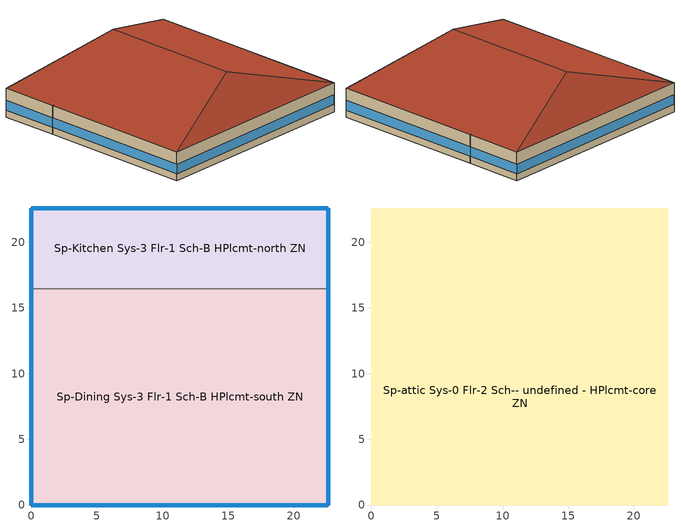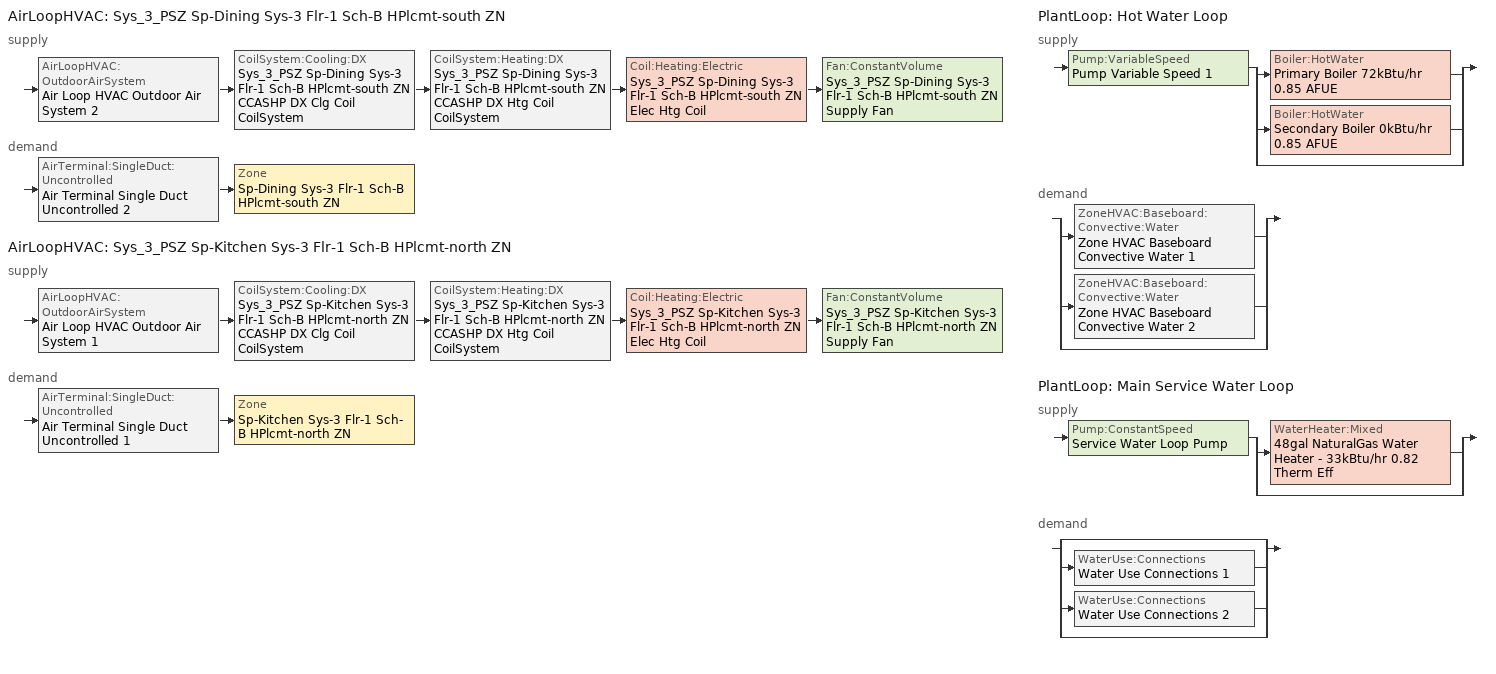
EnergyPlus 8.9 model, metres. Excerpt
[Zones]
Sp-Dining Sys-3 Flr-1 Sch-B HPlcmt-south ZN
 floor ground (BTAP-Grnd-Floor-Mass:U-0.757): 22.61,16.44 22.61,0 0,0 0,16.44 z0
 wall outside (BTAP-Ext-Wall-Mass:U-0.21): 0,16.44 0,0 22.61,0 22.61,16.44 z0:3.05
 wall to Sp-Kitchen Sys-3 Flr-1 Sch-B HPlcmt-north ZN (BTAP-Int-Wall): 22.61,16.44 0,16.44 z0:3.05
 window (BTAP-Ext-DaylightDiffuser:U=0.190 SHGC=0.600): 22.61,0.03 22.61,16.42 / 0.03,0 22.58,0 / 0,16.42 0,0.03 z0.76:1.78
Sp-Kitchen Sys-3 Flr-1 Sch-B HPlcmt-north ZN
 floor ground (BTAP-Grnd-Floor-Mass:U-0.757): 22.61,22.61 22.61,16.44 0,16.44 0,22.61 z0
 wall outside (BTAP-Ext-Wall-Mass:U-0.21): 22.61,16.44 22.61,22.61 0,22.61 0,16.44 z0:3.05
 window (BTAP-Ext-DaylightDiffuser:U=0.190 SHGC=0.600): 22.61,16.47 22.61,22.58 / 0,22.58 0,16.47 z0.76:1.79; 22.58,22.61 0.03,22.61 z0.76:1.78
Sp-attic Sys-0 Flr-2 Sch-- undefined - HPlcmt-core ZN
 floor to Sp-Dining Sys-3 Flr-1 Sch-B HPlcmt-south ZN (BTAP-Int-Floor): 22.61,16.44 22.61,0 0,0 0,16.44 z3.05
 floor to Sp-Kitchen Sys-3 Flr-1 Sch-B HPlcmt-north ZN (BTAP-Int-Floor): 22.61,22.61 22.61,16.44 0,16.44 0,22.61 z3.05
 roof outside (BTAP-Ext-Roof-Metal:U-0.138): 11.3,3.77,6.82 22.61,0,3.05 22.61,22.61,3.05 11.3,18.84,6.82; 11.3,18.84,6.82 22.61,22.61,3.05 0,22.61,3.05; 11.3,3.77,6.82 0,0,3.05 22.61,0,3.05; 11.3,18.84,6.82 0,22.61,3.05 0,0,3.05 11.3,3.77,6.82
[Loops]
AirLoopHVAC 'Sys_3_PSZ Sp-Dining Sys-3 Flr-1 Sch-B HPlcmt-south ZN'
 supply: AirLoopHVAC:OutdoorAirSystem 'Air Loop HVAC Outdoor Air System 2' > CoilSystem:Cooling:DX 'Sys_3_PSZ Sp-Dining Sys-3 Flr-1 Sch-B HPlcmt-south ZN CCASHP DX Clg Coil CoilSystem' > CoilSystem:Heating:DX 'Sys_3_PSZ Sp-Dining Sys-3 Flr-1 Sch-B HPlcmt-south ZN CCASHP DX Htg Coil CoilSystem' > Coil:Heating:Electric 'Sys_3_PSZ Sp-Dining Sys-3 Flr-1 Sch-B HPlcmt-south ZN Elec Htg Coil' > Fan:ConstantVolume 'Sys_3_PSZ Sp-Dining Sys-3 Flr-1 Sch-B HPlcmt-south ZN Supply Fan'
 demand: AirTerminal:SingleDuct:Uncontrolled 'Air Terminal Single Duct Uncontrolled 2' > Zone 'Sp-Dining Sys-3 Flr-1 Sch-B HPlcmt-south ZN'
AirLoopHVAC 'Sys_3_PSZ Sp-Kitchen Sys-3 Flr-1 Sch-B HPlcmt-north ZN'
 supply: AirLoopHVAC:OutdoorAirSystem 'Air Loop HVAC Outdoor Air System 1' > CoilSystem:Cooling:DX 'Sys_3_PSZ Sp-Kitchen Sys-3 Flr-1 Sch-B HPlcmt-north ZN CCASHP DX Clg Coil CoilSystem' > CoilSystem:Heating:DX 'Sys_3_PSZ Sp-Kitchen Sys-3 Flr-1 Sch-B HPlcmt-north ZN CCASHP DX Htg Coil CoilSystem' > Coil:Heating:Electric 'Sys_3_PSZ Sp-Kitchen Sys-3 Flr-1 Sch-B HPlcmt-north ZN Elec Htg Coil' > Fan:ConstantVolume 'Sys_3_PSZ Sp-Kitchen Sys-3 Flr-1 Sch-B HPlcmt-north ZN Supply Fan'
 demand: AirTerminal:SingleDuct:Uncontrolled 'Air Terminal Single Duct Uncontrolled 1' > Zone 'Sp-Kitchen Sys-3 Flr-1 Sch-B HPlcmt-north ZN'
PlantLoop 'Hot Water Loop'
 supply: Pump:VariableSpeed 'Pump Variable Speed 1' > split
  | Boiler:HotWater 'Primary Boiler 72kBtu/hr 0.85 AFUE'
  | Boiler:HotWater 'Secondary Boiler 0kBtu/hr 0.85 AFUE'
  | bypass
 demand: split
  | ZoneHVAC:Baseboard:Convective:Water 'Zone HVAC Baseboard Convective Water 1'
  | ZoneHVAC:Baseboard:Convective:Water 'Zone HVAC Baseboard Convective Water 2'
  | bypass
PlantLoop 'Main Service Water Loop'
 supply: Pump:ConstantSpeed 'Service Water Loop Pump' > split
  | WaterHeater:Mixed '48gal NaturalGas Water Heater - 33kBtu/hr 0.82 Therm Eff'
  | bypass
 demand: split
  | bypass
  | WaterUse:Connections 'Water Use Connections 1'
  | WaterUse:Connections 'Water Use Connections 2'
  | bypass
[Building]
FullServiceRestaurant-CAN_AB_Calgary.Intl.AP.718770_CWEC2016.epw created: 2019-05-17 15:21:46 +0000: North Axis {deg}=0; Terrain=City; Loads Convergence Tolerance Value=0.04; Temperature Convergence Tolerance Value {deltaC}=0.2; Solar Distribution=FullInteriorAndExterior; Maximum Number of Warmup Days=25; Minimum Number of Warmup Days=6
[Site:Location]
Calgary Intl AP: Latitude {deg}=51.114; Longitude {deg}=-114.02; Time Zone {hr}=-7; Elevation {m}=1084.1
[Site:GroundTemperature:BuildingSurface]
19.527, 19.502, 19.536, 19.598, 20.002, 21.64, 22.225, 22.375, 21.449, 20.121, 19.802, 19.633
[Site:WaterMainsTemperature]
Calculation Method=Correlation; Annual Average Outdoor Air Temperature {C}=5; Maximum Difference In Monthly Average Outdoor Air Temperatures {deltaC}=23.3
[SizingPeriod:DesignDay] Day of Month=21; Dry-Bulb Temperature Range Modifier Type=DefaultMultipliers; Humidity Condition Type=Wetbulb; Barometric Pressure {Pa}=88961; Rain Indicator=No; Snow Indicator=No; Daylight Saving Time Indicator=No
Name | Month | Day Type | Maximum Dry-Bulb Temperature {C} | Daily Dry-Bulb Temperature Range {deltaC} | Wetbulb or DewPoint at Maximum Dry-Bulb {C} | Wind Speed {m/s} | Wind Direction {deg} | Solar Model Indicator | ASHRAE Clear Sky Optical Depth for Beam Irradiance (taub) | ASHRAE Clear Sky Optical Depth for Diffuse Irradiance (taud) | Sky Clearness
Calgary Intl AP Ann Clg .4% Condns DB=>MWB | 7 | SummerDesignDay | 28.5 | 12.1 | 16.1 | 4.5 | 160 | ASHRAETau | 0.339 | 2.421
Calgary Intl AP Ann Htg 99.6% Condns DB | 1 | WinterDesignDay | -28.5 | 0 | -28.5 | 2.9 | 200 | ASHRAEClearSky |  |  | 0
[Material] Thermal Absorptance=0.9
Name | Roughness | Thickness {m} | Conductivity {W/m-K} | Density {kg/m3} | Specific Heat {J/kg-K} | Solar Absorptance | Visible Absorptance
1/2IN Gypsum | Smooth | 0.0127 | 0.16 | 784.9 | 830 | 0.4 | 0.4
100mm Normalweight concrete floor | MediumSmooth | 0.1016 | 2.31 | 2322 | 832 | 0.7 | 0.7
1IN Stucco | Smooth | 0.0253 | 0.6918 | 1858 | 837 | 0.7 | 0.92
6 in. Normalweight Concrete Floor | MediumRough | 0.1524 | 2.31 | 2322 | 832 | 0.7 | 0.7
8IN CONCRETE HW RefBldg | Rough | 0.2032 | 1.311 | 2240 | 836.8 | 0.7 | 0.7
G01 13mm gypsum board | Smooth | 0.0127 | 0.16 | 800 | 1090 | 0.7 | 0.5
Metal Roof Surface | Smooth | 0.0008 | 45.28 | 7824 | 500 | 0.7 | 0.7
[Material:NoMass] Roughness=Smooth; Thermal Absorptance=0.9; Solar Absorptance=0.7
Name | Thermal Resistance {m2-K/W} | Visible Absorptance
Typical Carpet Pad | 0.21648 | 0.8
Typical Carpet Pad 2 | 1.25503 | 0.8
Typical Insulation 2 | 4.49096 | 0.7
Typical Insulation 3 | 7.24636 | 0.7
[WindowMaterial:SimpleGlazingSystem]
SimpleGlazing:U=0.190 SHGC=0.600: U-Factor {W/m2-K}=1.9; Solar Heat Gain Coefficient=0.6; Visible Transmittance=0.21
[Construction]
BTAP-Ext-DaylightDiffuser:U=0.190 SHGC=0.600: SimpleGlazing:U=0.190 SHGC=0.600
BTAP-Ext-Roof-Metal:U-0.138: Metal Roof Surface, Typical Insulation 3
BTAP-Ext-Wall-Mass:U-0.21: 1IN Stucco, 8IN CONCRETE HW RefBldg, Typical Insulation 2, 1/2IN Gypsum
BTAP-Grnd-Floor-Mass:U-0.757: 6 in. Normalweight Concrete Floor, Typical Carpet Pad 2
BTAP-Int-Floor: 100mm Normalweight concrete floor, Typical Carpet Pad
BTAP-Int-Wall: G01 13mm gypsum board, G01 13mm gypsum board
[Zone]
Name | Part of Total Floor Area
Sp-attic Sys-0 Flr-2 Sch-- undefined - HPlcmt-core ZN | No
Sp-Dining Sys-3 Flr-1 Sch-B HPlcmt-south ZN; Sp-Kitchen Sys-3 Flr-1 Sch-B HPlcmt-north ZN | Yes
[ZoneInfiltration:DesignFlowRate] Schedule=Always On Discrete; Design Flow Rate Calculation Method=Flow/ExteriorArea; Flow per Exterior Surface Area {m3/s-m2}=0.00025; Constant Term Coefficient=0; Temperature Term Coefficient=0; Velocity Term Coefficient=0.224; Velocity Squared Term Coefficient=0
Name | Zone or ZoneList
attic Infiltration | Sp-attic Sys-0 Flr-2 Sch-- undefined - HPlcmt-core ZN
Dining Infiltration | Sp-Dining Sys-3 Flr-1 Sch-B HPlcmt-south ZN
Kitchen Infiltration | Sp-Kitchen Sys-3 Flr-1 Sch-B HPlcmt-north ZN
[ZoneControl:Thermostat] Control Object Type 1=ThermostatSetpoint:DualSetpoint
Name | Zone or ZoneList | Control Type Schedule | Control Name 1
Sp-Dining Sys-3 Flr-1 Sch-B HPlcmt-south ZN Thermostat | Sp-Dining Sys-3 Flr-1 Sch-B HPlcmt-south ZN | Sp-Dining Sys-3 Flr-1 Sch-B HPlcmt-south ZN Thermostat Schedule | Space Function Dining area - family dining Thermostat 2
Sp-Kitchen Sys-3 Flr-1 Sch-B HPlcmt-north ZN Thermostat | Sp-Kitchen Sys-3 Flr-1 Sch-B HPlcmt-north ZN | Sp-Kitchen Sys-3 Flr-1 Sch-B HPlcmt-north ZN Thermostat Schedule | Space Function Food preparation area Thermostat 2
[ThermostatSetpoint:DualSetpoint] Heating Setpoint Temperature Schedule=NECB-B-Thermostat Setpoint-Heating; Cooling Setpoint Temperature Schedule=NECB-B-Thermostat Setpoint-Cooling
Space Function Dining area - family dining Thermostat 2; Space Function Food preparation area Thermostat 2
[AirTerminal:SingleDuct:Uncontrolled] Availability Schedule=Always On Discrete; Maximum Air Flow Rate {m3/s}=AutoSize
Air Terminal Single Duct Uncontrolled 2; Air Terminal Single Duct Uncontrolled 1
[ZoneHVAC:Baseboard:Convective:Electric] Availability Schedule=Always On Discrete; Efficiency=1
Name | Heating Design Capacity {W}
Sp-Dining Sys-3 Flr-1 Sch-B HPlcmt-south ZN Elec Baseboard | 14438.2
Sp-Kitchen Sys-3 Flr-1 Sch-B HPlcmt-north ZN Elec Baseboard | 6713.38
[Zone equipment]
Sp-Dining Sys-3 Flr-1 Sch-B HPlcmt-south ZN: Air Terminal Single Duct Uncontrolled 2, Sp-Dining Sys-3 Flr-1 Sch-B HPlcmt-south ZN Elec Baseboard
Sp-Kitchen Sys-3 Flr-1 Sch-B HPlcmt-north ZN: Air Terminal Single Duct Uncontrolled 1, Sp-Kitchen Sys-3 Flr-1 Sch-B HPlcmt-north ZN Elec Baseboard
[Sizing:Zone] Zone Cooling Design Supply Air Temperature Input Method=SupplyAirTemperature; Zone Cooling Design Supply Air Temperature {C}=13; Zone Cooling Design Supply Air Temperature Difference {deltaC}=11.11; Zone Heating Design Supply Air Temperature Input Method=SupplyAirTemperature; Zone Heating Design Supply Air Temperature {C}=43; Zone Heating Design Supply Air Temperature Difference {deltaC}=11.11; Zone Cooling Design Supply Air Humidity Ratio {kgWater/kgDryAir}=0.0085; Zone Heating Design Supply Air Humidity Ratio {kgWater/kgDryAir}=0.008; Zone Heating Sizing Factor=1.3; Zone Cooling Sizing Factor=1.1; Cooling Design Air Flow Method=DesignDay; Cooling Design Air Flow Rate {m3/s}=0; Cooling Minimum Air Flow per Zone Floor Area {m3/s-m2}=0.000762; Cooling Minimum Air Flow {m3/s}=0; Cooling Minimum Air Flow Fraction=0; Heating Design Air Flow Method=DesignDay; Heating Design Air Flow Rate {m3/s}=0; Heating Maximum Air Flow per Zone Floor Area {m3/s-m2}=0.002032; Heating Maximum Air Flow {m3/s}=0.141576; Heating Maximum Air Flow Fraction=0.3; Account for Dedicated Outdoor Air System=No
Name | Design Specification Outdoor Air Object | Design Specification Zone Air Distribution Object
Sp-Dining Sys-3 Flr-1 Sch-B HPlcmt-south ZN | Space Function Dining area - family dining Ventilation | Sp-Dining Sys-3 Flr-1 Sch-B HPlcmt-south ZN Design Spec Zone Air Dist
Sp-Kitchen Sys-3 Flr-1 Sch-B HPlcmt-north ZN | Space Function Food preparation area Ventilation | Sp-Kitchen Sys-3 Flr-1 Sch-B HPlcmt-north ZN Design Spec Zone Air Dist
[DesignSpecification:ZoneAirDistribution] Zone Air Distribution Effectiveness in Cooling Mode=1; Zone Air Distribution Effectiveness in Heating Mode=1
Sp-Dining Sys-3 Flr-1 Sch-B HPlcmt-south ZN Design Spec Zone Air Dist; Sp-Kitchen Sys-3 Flr-1 Sch-B HPlcmt-north ZN Design Spec Zone Air Dist
[Controller:MechanicalVentilation] Demand Controlled Ventilation=No; System Outdoor Air Method=ZoneSum
Name | Availability Schedule | Zone Name 1 | Design Specification Outdoor Air Object Name 1 | Design Specification Zone Air Distribution Object Name 1
Controller Mechanical Ventilation 2 | Sys_3_PSZ Sp-Dining Sys-3 Flr-1 Sch-B HPlcmt-south ZN Occ Sch | Sp-Dining Sys-3 Flr-1 Sch-B HPlcmt-south ZN | Space Function Dining area - family dining Ventilation | Sp-Dining Sys-3 Flr-1 Sch-B HPlcmt-south ZN Design Spec Zone Air Dist
Controller Mechanical Ventilation 1 | Sys_3_PSZ Sp-Kitchen Sys-3 Flr-1 Sch-B HPlcmt-north ZN Occ Sch | Sp-Kitchen Sys-3 Flr-1 Sch-B HPlcmt-north ZN | Space Function Food preparation area Ventilation | Sp-Kitchen Sys-3 Flr-1 Sch-B HPlcmt-north ZN Design Spec Zone Air Dist
[DesignSpecification:OutdoorAir] Outdoor Air Method=Sum; Outdoor Air Flow per Person {m3/s-person}=0; Outdoor Air Flow per Zone {m3/s}=0; Outdoor Air Flow Air Changes per Hour {1/hr}=0
Name | Outdoor Air Flow per Zone Floor Area {m3/s-m2}
Space Function Dining area - family dining Ventilation | 0.0035814
Space Function Food preparation area Ventilation | 0.0013716
[AirLoopHVAC] Design Supply Air Flow Rate {m3/s}=AutoSize
Sys_3_PSZ Sp-Dining Sys-3 Flr-1 Sch-B HPlcmt-south ZN; Sys_3_PSZ Sp-Kitchen Sys-3 Flr-1 Sch-B HPlcmt-north ZN
[Sizing:System] Type of Load to Size On=Sensible; Design Outdoor Air Flow Rate {m3/s}=Autosize; Central Heating Maximum System Air Flow Ratio=1; Preheat Design Temperature {C}=7; Preheat Design Humidity Ratio {kgWater/kgDryAir}=0.008; Precool Design Temperature {C}=13; Precool Design Humidity Ratio {kgWater/kgDryAir}=0.008; Central Cooling Design Supply Air Temperature {C}=13; Central Heating Design Supply Air Temperature {C}=43; Type of Zone Sum to Use=NonCoincident; 100% Outdoor Air in Cooling=No; 100% Outdoor Air in Heating=No; Central Cooling Design Supply Air Humidity Ratio {kgWater/kgDryAir}=0.0085; Central Heating Design Supply Air Humidity Ratio {kgWater/kgDryAir}=0.008; Cooling Supply Air Flow Rate Method=DesignDay; Cooling Supply Air Flow Rate {m3/s}=0; Cooling Supply Air Flow Rate Per Floor Area {m3/s-m2}=0.00996765; Cooling Fraction of Autosized Cooling Supply Air Flow Rate=1; Cooling Supply Air Flow Rate Per Unit Cooling Capacity {m3/s-W}=3.94755e-05; Heating Supply Air Flow Rate Method=DesignDay; Heating Supply Air Flow Rate {m3/s}=0; Heating Supply Air Flow Rate Per Floor Area {m3/s-m2}=0.00996765; Heating Fraction of Autosized Heating Supply Air Flow Rate=1; Heating Fraction of Autosized Cooling Supply Air Flow Rate=1; Heating Supply Air Flow Rate Per Unit Heating Capacity {m3/s-W}=3.15882e-05; System Outdoor Air Method=ZoneSum; Zone Maximum Outdoor Air Fraction=1; Cooling Design Capacity Method=CoolingDesignCapacity; Cooling Design Capacity {W}=Autosize; Cooling Design Capacity Per Floor Area {W/m2}=234.7; Fraction of Autosized Cooling Design Capacity=1; Heating Design Capacity Method=HeatingDesignCapacity; Heating Design Capacity {W}=Autosize; Heating Design Capacity Per Floor Area {W/m2}=157; Fraction of Autosized Heating Design Capacity=1; Central Cooling Capacity Control Method=OnOff
Sys_3_PSZ Sp-Dining Sys-3 Flr-1 Sch-B HPlcmt-south ZN; Sys_3_PSZ Sp-Kitchen Sys-3 Flr-1 Sch-B HPlcmt-north ZN
[AvailabilityManager:NightCycle] Applicability Schedule=Always On Discrete; Control Type=CycleOnAny; Thermostat Tolerance {deltaC}=1; Cycling Run Time Control Type=FixedRunTime; Cycling Run Time {s}=3600
Name | Fan Schedule
Availability Manager Night Cycle 1 | Sys_3_PSZ Sp-Dining Sys-3 Flr-1 Sch-B HPlcmt-south ZN Occ Sch
Availability Manager Night Cycle 2 | Sys_3_PSZ Sp-Kitchen Sys-3 Flr-1 Sch-B HPlcmt-north ZN Occ Sch
[Controller:OutdoorAir] Minimum Outdoor Air Flow Rate {m3/s}=Autosize; Maximum Outdoor Air Flow Rate {m3/s}=Autosize; Economizer Control Action Type=ModulateFlow; Lockout Type=NoLockout; Minimum Limit Type=FixedMinimum; High Humidity Control=No; Control High Indoor Humidity Based on Outdoor Humidity Ratio=Yes; Heat Recovery Bypass Control Type=BypassWhenOAFlowGreaterThanMinimum
Name | Economizer Control Type | Minimum Outdoor Air Schedule | Mechanical Ventilation Controller | Economizer Maximum Limit Dry-Bulb Temperature {C} | Economizer Maximum Limit Enthalpy {J/kg} | Economizer Minimum Limit Dry-Bulb Temperature {C}
Controller Outdoor Air 2 | DifferentialEnthalpy | Sys_3_PSZ Sp-Dining Sys-3 Flr-1 Sch-B HPlcmt-south ZN Occ Sch | Controller Mechanical Ventilation 2
Controller Outdoor Air 1 | NoEconomizer | Sys_3_PSZ Sp-Kitchen Sys-3 Flr-1 Sch-B HPlcmt-north ZN Occ Sch | Controller Mechanical Ventilation 1 | 28 | 64000 | -100
[AvailabilityManager:Scheduled] Schedule=Always On Discrete
Air Loop HVAC Outdoor Air System 2 Availability Manager; Air Loop HVAC Outdoor Air System 1 Availability Manager
[HeatExchanger:AirToAir:SensibleAndLatent] Availability Schedule=Always On Discrete; Nominal Supply Air Flow Rate {m3/s}=Autosize; Sensible Effectiveness at 100% Heating Air Flow=0.5; Latent Effectiveness at 100% Heating Air Flow=0.5; Sensible Effectiveness at 75% Heating Air Flow=0.5; Latent Effectiveness at 75% Heating Air Flow=0.5; Sensible Effectiveness at 100% Cooling Air Flow=0.5; Latent Effectiveness at 100% Cooling Air Flow=0.5; Sensible Effectiveness at 75% Cooling Air Flow=0.5; Latent Effectiveness at 75% Cooling Air Flow=0.5; Supply Air Outlet Temperature Control=Yes; Heat Exchanger Type=Rotary; Frost Control Type=ExhaustOnly; Threshold Temperature {C}=-23.3; Initial Defrost Time Fraction=0.167; Rate of Defrost Time Fraction Increase {1/K}=1.44; Economizer Lockout=Yes
Name | Nominal Electric Power {W}
Sys_3_PSZ Sp-Dining Sys-3 Flr-1 Sch-B HPlcmt-south ZN ERV | 1005.26
Sys_3_PSZ Sp-Kitchen Sys-3 Flr-1 Sch-B HPlcmt-north ZN ERV | 187.192
[SetpointManager:OutdoorAirPretreat] Control Variable=Temperature; Minimum Setpoint Temperature {C}=-99; Maximum Setpoint Temperature {C}=99; Minimum Setpoint Humidity Ratio {kgWater/kgDryAir}=1e-005; Maximum Setpoint Humidity Ratio {kgWater/kgDryAir}=1
Setpoint Manager Outdoor Air Pretreat 3; Setpoint Manager Outdoor Air Pretreat 1
[SetpointManager:MixedAir] Control Variable=Temperature
Node 36 OS Default SPM; Node 37 OS Default SPM; Node 60 OS Default SPM; Node 65 OS Default SPM; Node 24 OS Default SPM; Node 25 OS Default SPM; Node 66 OS Default SPM; Node 67 OS Default SPM
[CoilSystem:Cooling:DX]
Name | Cooling Coil
Sys_3_PSZ Sp-Dining Sys-3 Flr-1 Sch-B HPlcmt-south ZN CCASHP DX Clg Coil CoilSystem | Sys_3_PSZ Sp-Dining Sys-3 Flr-1 Sch-B HPlcmt-south ZN CCASHP DX Clg Coil
Sys_3_PSZ Sp-Kitchen Sys-3 Flr-1 Sch-B HPlcmt-north ZN CCASHP DX Clg Coil CoilSystem | Sys_3_PSZ Sp-Kitchen Sys-3 Flr-1 Sch-B HPlcmt-north ZN CCASHP DX Clg Coil
[Coil:Cooling:DX:VariableSpeed] Number of Speeds=1; Nominal Speed Level=1; Rated Air Flow Rate At Selected Nominal Speed Level {m3/s}=AutoSize; Nominal Time for Condensate to Begin Leaving the Coil {s}=0; Initial Moisture Evaporation Rate Divided by Steady-State AC Latent Capacity=0; Condenser Type=AirCooled; Evaporative Condenser Pump Rated Power Consumption {W}=0; Crankcase Heater Capacity {W}=1e-006; Maximum Outdoor Dry-Bulb Temperature for Crankcase Heater Operation {C}=10; Basin Heater Capacity {W/K}=1e-006; Basin Heater Setpoint Temperature {C}=2; Speed Reference Unit Gross Rated Total Cooling Capacity 1 {W}=8914.19; Speed Reference Unit Gross Rated Sensible Heat Ratio 1=0.79; Speed Reference Unit Rated Air Flow Rate 1 {m3/s}=0.944
Name | Gross Rated Total Cooling Capacity At Selected Nominal Speed Level {W} | Energy Part Load Fraction Curve | Speed Reference Unit Gross Rated Cooling COP 1 | Speed Total Cooling Capacity Function of Temperature Curve Name 1 | Speed Total Cooling Capacity Function of Air Flow Fraction Curve Name 1 | Speed Energy Input Ratio Function of Temperature Curve Name 1 | Speed Energy Input Ratio Function of Air Flow Fraction Curve Name 1
Sys_3_PSZ Sp-Dining Sys-3 Flr-1 Sch-B HPlcmt-south ZN CCASHP DX Clg Coil | 50571.5 | Mitsubishi Hyper Heating VRF CPLFFPLR curve | 3.13 | Mitsubishi Hyper Heating VRF CCAPFT curve | Mitsubishi Hyper Heating VRF CCAPFFF curve | Mitsubishi Hyper Heating VRF CEIRFT curve | Mitsubishi Hyper Heating VRF CEIRFFF curve
Sys_3_PSZ Sp-Kitchen Sys-3 Flr-1 Sch-B HPlcmt-north ZN CCASHP DX Clg Coil | 10854.5 | Mitsubishi Hyper Heating VRF CPLFFPLR curve 1 | 3.93 | Mitsubishi Hyper Heating VRF CCAPFT curve 1 | Mitsubishi Hyper Heating VRF CCAPFFF curve 1 | Mitsubishi Hyper Heating VRF CEIRFT curve 1 | Mitsubishi Hyper Heating VRF CEIRFFF curve 1
[CoilSystem:Heating:DX]
Name | Heating Coil
Sys_3_PSZ Sp-Dining Sys-3 Flr-1 Sch-B HPlcmt-south ZN CCASHP DX Htg Coil CoilSystem | Sys_3_PSZ Sp-Dining Sys-3 Flr-1 Sch-B HPlcmt-south ZN CCASHP DX Htg Coil
Sys_3_PSZ Sp-Kitchen Sys-3 Flr-1 Sch-B HPlcmt-north ZN CCASHP DX Htg Coil CoilSystem | Sys_3_PSZ Sp-Kitchen Sys-3 Flr-1 Sch-B HPlcmt-north ZN CCASHP DX Htg Coil
[Coil:Heating:DX:VariableSpeed] Number of Speeds=1; Nominal Speed Level=1; Rated Air Flow Rate At Selected Nominal Speed Level {m3/s}=AutoSize; Minimum Outdoor Dry-Bulb Temperature for Compressor Operation {C}=-20; Maximum Outdoor Dry-Bulb Temperature for Defrost Operation {C}=5; Crankcase Heater Capacity {W}=1e-006; Maximum Outdoor Dry-Bulb Temperature for Crankcase Heater Operation {C}=10; Defrost Strategy=resistive; Defrost Control=timed; Defrost Time Period Fraction=0; Resistive Defrost Heater Capacity {W}=1e-006; Speed Reference Unit Gross Rated Heating Capacity 1 {W}=9124.85; Speed Reference Unit Rated Air Flow Rate 1 {m3/s}=0.653
Name | Rated Heating Capacity At Selected Nominal Speed Level {W} | Energy Part Load Fraction Curve | Speed Reference Unit Gross Rated Heating COP 1 | Speed Heating Capacity Function of Temperature Curve Name 1 | Speed Total  Heating Capacity Function of Air Flow Fraction Curve Name 1 | Speed Energy Input Ratio Function of Temperature Curve Name 1 | Speed Energy Input Ratio Function of Air Flow Fraction Curve Name 1
Sys_3_PSZ Sp-Dining Sys-3 Flr-1 Sch-B HPlcmt-south ZN CCASHP DX Htg Coil | 50571.5 | Mitsubishi Hyper Heating VRF HPLFFPLR curve | 3.37 | Mitsubishi Hyper Heating VRF HCAPFT curve | Mitsubishi Hyper Heating VRF HCAPFFF curve | Mitsubishi Hyper Heating VRF HEIRFT curve | Mitsubishi Hyper Heating VRF HEIRFFF curve
Sys_3_PSZ Sp-Kitchen Sys-3 Flr-1 Sch-B HPlcmt-north ZN CCASHP DX Htg Coil | 10854.5 | Mitsubishi Hyper Heating VRF HPLFFPLR curve 1 | 3.95 | Mitsubishi Hyper Heating VRF HCAPFT curve 1 | Mitsubishi Hyper Heating VRF HCAPFFF curve 1 | Mitsubishi Hyper Heating VRF HEIRFT curve 1 | Mitsubishi Hyper Heating VRF HEIRFFF curve 1
[Coil:Heating:Electric] Availability Schedule=Always On Discrete; Efficiency=1; Nominal Capacity {W}=Autosize
Sys_3_PSZ Sp-Dining Sys-3 Flr-1 Sch-B HPlcmt-south ZN Elec Htg Coil; Sys_3_PSZ Sp-Kitchen Sys-3 Flr-1 Sch-B HPlcmt-north ZN Elec Htg Coil
[Fan:ConstantVolume] Fan Total Efficiency=0.39975; Pressure Rise {Pa}=640; Maximum Flow Rate {m3/s}=AutoSize; Motor Efficiency=0.615; Motor In Airstream Fraction=1
Name | Availability Schedule
Sys_3_PSZ Sp-Dining Sys-3 Flr-1 Sch-B HPlcmt-south ZN Supply Fan | Sys_3_PSZ Sp-Dining Sys-3 Flr-1 Sch-B HPlcmt-south ZN Occ Sch
Sys_3_PSZ Sp-Kitchen Sys-3 Flr-1 Sch-B HPlcmt-north ZN Supply Fan | Sys_3_PSZ Sp-Kitchen Sys-3 Flr-1 Sch-B HPlcmt-north ZN Occ Sch
[SetpointManager:SingleZone:Reheat] Control Variable=Temperature; Minimum Supply Air Temperature {C}=13; Maximum Supply Air Temperature {C}=43
Name | Control Zone
Setpoint Manager Single Zone Reheat 2 | Sp-Dining Sys-3 Flr-1 Sch-B HPlcmt-south ZN
Setpoint Manager Single Zone Reheat 1 | Sp-Kitchen Sys-3 Flr-1 Sch-B HPlcmt-north ZN
[PlantLoop] Fluid Type=Water; Maximum Loop Flow Rate {m3/s}=Autosize; Minimum Loop Flow Rate {m3/s}=0; Plant Loop Volume {m3}=Autocalculate; Load Distribution Scheme=Optimal; Plant Loop Demand Calculation Scheme=SingleSetpoint
Name | Plant Equipment Operation Scheme | Maximum Loop Temperature {C} | Minimum Loop Temperature {C}
Hot Water Loop | Hot Water Loop Operation Schemes | 100 | 0
Main Service Water Loop | Main Service Water Loop Operation Schemes | 60 | 10
[Sizing:Plant] Loop Type=Heating; Sizing Option=NonCoincident; Zone Timesteps in Averaging Window=1; Coincident Sizing Factor Mode=None
Name | Design Loop Exit Temperature {C} | Loop Design Temperature Difference {deltaC}
Hot Water Loop | 82 | 16
Main Service Water Loop | 60 | 5
[Pump:VariableSpeed]
Pump Variable Speed 1: Design Maximum Flow Rate {m3/s}=Autosize; Design Pump Head {Pa}=179352; Design Power Consumption {W}=Autosize; Motor Efficiency=0.855; Fraction of Motor Inefficiencies to Fluid Stream=0; Coefficient 1 of the Part Load Performance Curve=0; Coefficient 2 of the Part Load Performance Curve=1; Coefficient 3 of the Part Load Performance Curve=0; Coefficient 4 of the Part Load Performance Curve=0; Design Minimum Flow Rate {m3/s}=0; Pump Control Type=Intermittent; Skin Loss Radiative Fraction=0.5; Design Power Sizing Method=PowerPerFlowPerPressure; Design Electric Power per Unit Flow Rate {W/(m3/s)}=348701.1; Design Shaft Power per Unit Flow Rate per Unit Head=1.43472; Design Minimum Flow Rate Fraction=0
[Boiler:HotWater] Fuel Type=NaturalGas; Nominal Thermal Efficiency=0.85; Design Water Outlet Temperature {C}=82; Design Water Flow Rate {m3/s}=Autosize; Minimum Part Load Ratio=0; Maximum Part Load Ratio=1; Optimum Part Load Ratio=1; Water Outlet Upper Temperature Limit {C}=99; Boiler Flow Mode=ConstantFlow; Parasitic Electric Load {W}=0; Sizing Factor=1
Name | Nominal Capacity {W}
Primary Boiler 72kBtu/hr 0.85 AFUE | 21233.5
Secondary Boiler 0kBtu/hr 0.85 AFUE | 0.001
[SetpointManager:OutdoorAirReset]
Setpoint Manager Outdoor Air Reset 1: Control Variable=Temperature; Setpoint at Outdoor Low Temperature {C}=82; Outdoor Low Temperature {C}=-16; Setpoint at Outdoor High Temperature {C}=60; Outdoor High Temperature {C}=0
[ZoneHVAC:Baseboard:Convective:Water] Availability Schedule=Always On Discrete; Heating Design Capacity Method=HeatingDesignCapacity; Heating Design Capacity {W}=Autosize; Heating Design Capacity Per Floor Area {W/m2}=0; Fraction of Autosized Heating Design Capacity=0.8; U-Factor Times Area Value {W/K}=Autosize; Maximum Water Flow Rate {m3/s}=Autosize; Convergence Tolerance=0.001
Zone HVAC Baseboard Convective Water 1; Zone HVAC Baseboard Convective Water 2
[PlantEquipmentOperationSchemes] Control Scheme Object Type 1=PlantEquipmentOperation:HeatingLoad; Control Scheme Schedule Name 1=Always On Discrete
Name | Control Scheme Name 1
Hot Water Loop Operation Schemes | Hot Water Loop Heating Operation Scheme
Main Service Water Loop Operation Schemes | Main Service Water Loop Heating Operation Scheme
[PlantEquipmentOperation:HeatingLoad] Load Range Lower Limit 1 {W}=0; Load Range Upper Limit 1 {W}=1000000000
Name | Range Equipment List Name 1
Hot Water Loop Heating Operation Scheme | Hot Water Loop Heating Equipment List
Main Service Water Loop Heating Operation Scheme | Main Service Water Loop Heating Equipment List
[PlantEquipmentList]
Hot Water Loop Heating Equipment List: Boiler:HotWater, Primary Boiler 72kBtu/hr 0.85 AFUE, Boiler:HotWater, Secondary Boiler 0kBtu/hr 0.85 AFUE
Main Service Water Loop Heating Equipment List: WaterHeater:Mixed, 48gal NaturalGas Water Heater - 33kBtu/hr 0.82 Therm Eff
[Pump:ConstantSpeed]
Service Water Loop Pump: Design Flow Rate {m3/s}=Autosize; Design Pump Head {Pa}=226.454; Design Power Consumption {W}=Autosize; Motor Efficiency=0.7; Fraction of Motor Inefficiencies to Fluid Stream=0; Pump Control Type=Intermittent; Design Power Sizing Method=PowerPerFlowPerPressure; Design Electric Power per Unit Flow Rate {W/(m3/s)}=348701.1; Design Shaft Power per Unit Flow Rate per Unit Head=1.28205
[WaterHeater:Mixed]
48gal NaturalGas Water Heater - 33kBtu/hr 0.82 Therm Eff: Tank Volume {m3}=0.18232; Setpoint Temperature Schedule=Service Water Loop Temp - 140F; Deadband Temperature Difference {deltaC}=2; Maximum Temperature Limit {C}=82.2222; Heater Control Type=Cycle; Heater Maximum Capacity {W}=9526.21; Heater Ignition Minimum Flow Rate {m3/s}=0; Heater Ignition Delay {s}=0; Heater Fuel Type=NaturalGas; Heater Thermal Efficiency=0.82; Part Load Factor Curve=SWH-EFFFPLR-NECB2011; Off Cycle Parasitic Fuel Consumption Rate {W}=20; Off Cycle Parasitic Fuel Type=NaturalGas; Off Cycle Parasitic Heat Fraction to Tank=0.8; On Cycle Parasitic Fuel Consumption Rate {W}=0; On Cycle Parasitic Fuel Type=NaturalGas; On Cycle Parasitic Heat Fraction to Tank=0; Ambient Temperature Indicator=Schedule; Ambient Temperature Schedule=Water Heater Ambient Temp Schedule - 70F; Off Cycle Loss Coefficient to Ambient Temperature {W/K}=2.93454; Off Cycle Loss Fraction to Zone=1; On Cycle Loss Coefficient to Ambient Temperature {W/K}=2.93454; On Cycle Loss Fraction to Zone=1; Use Side Effectiveness=1; Source Side Effectiveness=1; Use Side Design Flow Rate {m3/s}=Autosize; Source Side Design Flow Rate {m3/s}=Autosize; Indirect Water Heating Recovery Time {hr}=1.5; Source Side Flow Control Mode=IndirectHeatPrimarySetpoint
[SetpointManager:Scheduled]
Service hot water setpoint manager: Control Variable=Temperature; Schedule=Service Water Loop Temp - 140F
[WaterUse:Connections]
Name | Water Use Equipment Name 1
Water Use Connections 1 | Dining Service Water Use 0.38gal/min
Water Use Connections 2 | Kitchen Service Water Use 0.07gal/min
[WaterUse:Equipment] Flow Rate Fraction Schedule=NECB-B-Service Water Heating
Name | Peak Flow Rate {m3/s} | Target Temperature Schedule | Zone | Sensible Fraction Schedule | Latent Fraction Schedule
Dining Service Water Use 0.38gal/min | 2.36933e-05 | Schedule Ruleset 5 | Sp-Dining Sys-3 Flr-1 Sch-B HPlcmt-south ZN | Schedule Ruleset 3 | Schedule Ruleset 4
Kitchen Service Water Use 0.07gal/min | 4.44248e-06 | Schedule Ruleset 8 | Sp-Kitchen Sys-3 Flr-1 Sch-B HPlcmt-north ZN | Schedule Ruleset 6 | Schedule Ruleset 7
[Schedule:Compact]
Sp-Dining Sys-3 Flr-1 Sch-B HPlcmt-south ZN Thermostat Schedule; Sp-Kitchen Sys-3 Flr-1 Sch-B HPlcmt-north ZN Thermostat Schedule: Through: 12/31, For: AllDays, Until: 24:00, 4
[Schedule:Day:Interval]
NECB-B-Thermostat Setpoint-Heating Sun|Hol Day: No, 01:00, 18, 02:00, 22, 09:00, 18, 10:00, 20, 23:00, 22, 24:00, 18
NECB-B-Thermostat Setpoint-Heating Default|Wkdy Day; NECB-B-Thermostat Setpoint-Heating Sat Day; NECB-B-Thermostat Setpoint-Heating Default: No, 02:00, 22, 08:00, 18, 09:00, 20, 24:00, 22
NECB-B-Thermostat Setpoint-Cooling Sun|Hol Day: No, 09:00, 35, 23:00, 24, 24:00, 35
NECB-B-Thermostat Setpoint-Cooling Default|Wkdy Day; NECB-B-Thermostat Setpoint-Cooling Sat Day; NECB-B-Thermostat Setpoint-Cooling Default: No, 01:00, 24, 08:00, 35, 24:00, 24
Sys_3_PSZ Sp-Dining Sys-3 Flr-1 Sch-B HPlcmt-south ZN Occ Sch Sunday; Sys_3_PSZ Sp-Kitchen Sys-3 Flr-1 Sch-B HPlcmt-north ZN Occ Sch Sunday: No, 01:00, 0, 02:00, 1, 11:00, 0, 23:00, 1, 24:00, 0
Sys_3_PSZ Sp-Dining Sys-3 Flr-1 Sch-B HPlcmt-south ZN Occ Sch Monday; Sys_3_PSZ Sp-Dining Sys-3 Flr-1 Sch-B HPlcmt-south ZN Occ Sch Tuesday; Sys_3_PSZ Sp-Dining Sys-3 Flr-1 Sch-B HPlcmt-south ZN Occ Sch Wednesday; Sys_3_PSZ Sp-Dining Sys-3 Flr-1 Sch-B HPlcmt-south ZN Occ Sch Thursday; Sys_3_PSZ Sp-Dining Sys-3 Flr-1 Sch-B HPlcmt-south ZN Occ Sch Friday; Sys_3_PSZ Sp-Kitchen Sys-3 Flr-1 Sch-B HPlcmt-north ZN Occ Sch Monday; Sys_3_PSZ Sp-Kitchen Sys-3 Flr-1 Sch-B HPlcmt-north ZN Occ Sch Tuesday; Sys_3_PSZ Sp-Kitchen Sys-3 Flr-1 Sch-B HPlcmt-north ZN Occ Sch Wednesday; Sys_3_PSZ Sp-Kitchen Sys-3 Flr-1 Sch-B HPlcmt-north ZN Occ Sch Thursday; Sys_3_PSZ Sp-Kitchen Sys-3 Flr-1 Sch-B HPlcmt-north ZN Occ Sch Friday: No, 01:00, 1, 10:00, 0, 24:00, 1
Sys_3_PSZ Sp-Dining Sys-3 Flr-1 Sch-B HPlcmt-south ZN Occ Sch Saturday; Sys_3_PSZ Sp-Kitchen Sys-3 Flr-1 Sch-B HPlcmt-north ZN Occ Sch Saturday: No, 02:00, 1, 10:00, 0, 24:00, 1
Sys_3_PSZ Sp-Dining Sys-3 Flr-1 Sch-B HPlcmt-south ZN Occ Sch Default; Sys_3_PSZ Sp-Dining Sys-3 Flr-1 Sch-B HPlcmt-south ZN Occ Sch Summer Design Day; Sys_3_PSZ Sp-Dining Sys-3 Flr-1 Sch-B HPlcmt-south ZN Occ Sch Winter Design Day; Sys_3_PSZ Sp-Kitchen Sys-3 Flr-1 Sch-B HPlcmt-north ZN Occ Sch Default; Sys_3_PSZ Sp-Kitchen Sys-3 Flr-1 Sch-B HPlcmt-north ZN Occ Sch Summer Design Day; Sys_3_PSZ Sp-Kitchen Sys-3 Flr-1 Sch-B HPlcmt-north ZN Occ Sch Winter Design Day: No, 24:00, 1
NECB-B-Service Water Heating Default; NECB-B-Service Water Heating Default|Wkdy Day: No, 01:00, 0.6, 02:00, 0.5, 09:00, 0.05, 11:00, 0.7, 12:00, 0.4, 13:00, 0.5, 15:00, 0.6, 16:00, 0.4, 18:00, 0.3, 19:00, 0.4, 20:00, 0.5, 22:00, 0.8, 24:00, 0.9
NECB-B-Service Water Heating Sat Day: No, 01:00, 0.7, 02:00, 0.6, 09:00, 0.05, 11:00, 0.7, 12:00, 0.4, 13:00, 0.5, 15:00, 0.6, 16:00, 0.4, 18:00, 0.3, 19:00, 0.4, 20:00, 0.5, 22:00, 0.8, 24:00, 0.9
NECB-B-Service Water Heating Sun|Hol Day: No, 01:00, 0.5, 02:00, 0.6, 09:00, 0.05, 11:00, 0.7, 12:00, 0.4, 13:00, 0.5, 15:00, 0.6, 16:00, 0.4, 18:00, 0.3, 19:00, 0.4, 20:00, 0.5, 22:00, 0.8, 24:00, 0.5
Schedule Day 10; Schedule Day 7; Service Water Loop Temp - 140F Default: No, 24:00, 60
Schedule Day 5; Schedule Day 8: No, 24:00, 0.2
Schedule Day 6; Schedule Day 9: No, 24:00, 0.05
Water Heater Ambient Temp Schedule - 70F Default: No, 24:00, 21.1111
[Schedule:Week:Daily]
NECB-B-Thermostat Setpoint-Heating Week Rule - Jan1-Dec31: NECB-B-Thermostat Setpoint-Heating Sun|Hol Day, NECB-B-Thermostat Setpoint-Heating Default|Wkdy Day, NECB-B-Thermostat Setpoint-Heating Default|Wkdy Day, NECB-B-Thermostat Setpoint-Heating Default|Wkdy Day, NECB-B-Thermostat Setpoint-Heating Default|Wkdy Day, NECB-B-Thermostat Setpoint-Heating Default|Wkdy Day, NECB-B-Thermostat Setpoint-Heating Sat Day, NECB-B-Thermostat Setpoint-Heating Default, NECB-B-Thermostat Setpoint-Heating Default, NECB-B-Thermostat Setpoint-Heating Default, NECB-B-Thermostat Setpoint-Heating Default, NECB-B-Thermostat Setpoint-Heating Default
NECB-B-Thermostat Setpoint-Cooling Week Rule - Jan1-Dec31: NECB-B-Thermostat Setpoint-Cooling Sun|Hol Day, NECB-B-Thermostat Setpoint-Cooling Default|Wkdy Day, NECB-B-Thermostat Setpoint-Cooling Default|Wkdy Day, NECB-B-Thermostat Setpoint-Cooling Default|Wkdy Day, NECB-B-Thermostat Setpoint-Cooling Default|Wkdy Day, NECB-B-Thermostat Setpoint-Cooling Default|Wkdy Day, NECB-B-Thermostat Setpoint-Cooling Sat Day, NECB-B-Thermostat Setpoint-Cooling Default, NECB-B-Thermostat Setpoint-Cooling Default, NECB-B-Thermostat Setpoint-Cooling Default, NECB-B-Thermostat Setpoint-Cooling Default, NECB-B-Thermostat Setpoint-Cooling Default
Sys_3_PSZ Sp-Dining Sys-3 Flr-1 Sch-B HPlcmt-south ZN Occ Sch Week Rule - Jan1-Dec31: Sys_3_PSZ Sp-Dining Sys-3 Flr-1 Sch-B HPlcmt-south ZN Occ Sch Sunday, Sys_3_PSZ Sp-Dining Sys-3 Flr-1 Sch-B HPlcmt-south ZN Occ Sch Monday, Sys_3_PSZ Sp-Dining Sys-3 Flr-1 Sch-B HPlcmt-south ZN Occ Sch Tuesday, Sys_3_PSZ Sp-Dining Sys-3 Flr-1 Sch-B HPlcmt-south ZN Occ Sch Wednesday, Sys_3_PSZ Sp-Dining Sys-3 Flr-1 Sch-B HPlcmt-south ZN Occ Sch Thursday, Sys_3_PSZ Sp-Dining Sys-3 Flr-1 Sch-B HPlcmt-south ZN Occ Sch Friday, Sys_3_PSZ Sp-Dining Sys-3 Flr-1 Sch-B HPlcmt-south ZN Occ Sch Saturday, Sys_3_PSZ Sp-Dining Sys-3 Flr-1 Sch-B HPlcmt-south ZN Occ Sch Default, Sys_3_PSZ Sp-Dining Sys-3 Flr-1 Sch-B HPlcmt-south ZN Occ Sch Summer Design Day, Sys_3_PSZ Sp-Dining Sys-3 Flr-1 Sch-B HPlcmt-south ZN Occ Sch Winter Design Day, Sys_3_PSZ Sp-Dining Sys-3 Flr-1 Sch-B HPlcmt-south ZN Occ Sch Default, Sys_3_PSZ Sp-Dining Sys-3 Flr-1 Sch-B HPlcmt-south ZN Occ Sch Default
Sys_3_PSZ Sp-Kitchen Sys-3 Flr-1 Sch-B HPlcmt-north ZN Occ Sch Week Rule - Jan1-Dec31: Sys_3_PSZ Sp-Kitchen Sys-3 Flr-1 Sch-B HPlcmt-north ZN Occ Sch Sunday, Sys_3_PSZ Sp-Kitchen Sys-3 Flr-1 Sch-B HPlcmt-north ZN Occ Sch Monday, Sys_3_PSZ Sp-Kitchen Sys-3 Flr-1 Sch-B HPlcmt-north ZN Occ Sch Tuesday, Sys_3_PSZ Sp-Kitchen Sys-3 Flr-1 Sch-B HPlcmt-north ZN Occ Sch Wednesday, Sys_3_PSZ Sp-Kitchen Sys-3 Flr-1 Sch-B HPlcmt-north ZN Occ Sch Thursday, Sys_3_PSZ Sp-Kitchen Sys-3 Flr-1 Sch-B HPlcmt-north ZN Occ Sch Friday, Sys_3_PSZ Sp-Kitchen Sys-3 Flr-1 Sch-B HPlcmt-north ZN Occ Sch Saturday, Sys_3_PSZ Sp-Kitchen Sys-3 Flr-1 Sch-B HPlcmt-north ZN Occ Sch Default, Sys_3_PSZ Sp-Kitchen Sys-3 Flr-1 Sch-B HPlcmt-north ZN Occ Sch Summer Design Day, Sys_3_PSZ Sp-Kitchen Sys-3 Flr-1 Sch-B HPlcmt-north ZN Occ Sch Winter Design Day, Sys_3_PSZ Sp-Kitchen Sys-3 Flr-1 Sch-B HPlcmt-north ZN Occ Sch Default, Sys_3_PSZ Sp-Kitchen Sys-3 Flr-1 Sch-B HPlcmt-north ZN Occ Sch Default
NECB-B-Service Water Heating Week Rule - Jan1-Dec31: NECB-B-Service Water Heating Sun|Hol Day, NECB-B-Service Water Heating Default|Wkdy Day, NECB-B-Service Water Heating Default|Wkdy Day, NECB-B-Service Water Heating Default|Wkdy Day, NECB-B-Service Water Heating Default|Wkdy Day, NECB-B-Service Water Heating Default|Wkdy Day, NECB-B-Service Water Heating Sat Day, NECB-B-Service Water Heating Default, NECB-B-Service Water Heating Default, NECB-B-Service Water Heating Default, NECB-B-Service Water Heating Default, NECB-B-Service Water Heating Default
Schedule Ruleset 3 Week Rule - Jan1-Dec31: Schedule Day 5, Schedule Day 5, Schedule Day 5, Schedule Day 5, Schedule Day 5, Schedule Day 5, Schedule Day 5, Schedule Day 5, Schedule Day 5, Schedule Day 5, Schedule Day 5, Schedule Day 5
Schedule Ruleset 4 Week Rule - Jan1-Dec31: Schedule Day 6, Schedule Day 6, Schedule Day 6, Schedule Day 6, Schedule Day 6, Schedule Day 6, Schedule Day 6, Schedule Day 6, Schedule Day 6, Schedule Day 6, Schedule Day 6, Schedule Day 6
Schedule Ruleset 5 Week Rule - Jan1-Dec31: Schedule Day 7, Schedule Day 7, Schedule Day 7, Schedule Day 7, Schedule Day 7, Schedule Day 7, Schedule Day 7, Schedule Day 7, Schedule Day 7, Schedule Day 7, Schedule Day 7, Schedule Day 7
Schedule Ruleset 6 Week Rule - Jan1-Dec31: Schedule Day 8, Schedule Day 8, Schedule Day 8, Schedule Day 8, Schedule Day 8, Schedule Day 8, Schedule Day 8, Schedule Day 8, Schedule Day 8, Schedule Day 8, Schedule Day 8, Schedule Day 8
Schedule Ruleset 7 Week Rule - Jan1-Dec31: Schedule Day 9, Schedule Day 9, Schedule Day 9, Schedule Day 9, Schedule Day 9, Schedule Day 9, Schedule Day 9, Schedule Day 9, Schedule Day 9, Schedule Day 9, Schedule Day 9, Schedule Day 9
Schedule Ruleset 8 Week Rule - Jan1-Dec31: Schedule Day 10, Schedule Day 10, Schedule Day 10, Schedule Day 10, Schedule Day 10, Schedule Day 10, Schedule Day 10, Schedule Day 10, Schedule Day 10, Schedule Day 10, Schedule Day 10, Schedule Day 10
Service Water Loop Temp - 140F Week Rule - Jan1-Dec31: Service Water Loop Temp - 140F Default, Service Water Loop Temp - 140F Default, Service Water Loop Temp - 140F Default, Service Water Loop Temp - 140F Default, Service Water Loop Temp - 140F Default, Service Water Loop Temp - 140F Default, Service Water Loop Temp - 140F Default, Service Water Loop Temp - 140F Default, Service Water Loop Temp - 140F Default, Service Water Loop Temp - 140F Default, Service Water Loop Temp - 140F Default, Service Water Loop Temp - 140F Default
Water Heater Ambient Temp Schedule - 70F Week Rule - Jan1-Dec31: Water Heater Ambient Temp Schedule - 70F Default, Water Heater Ambient Temp Schedule - 70F Default, Water Heater Ambient Temp Schedule - 70F Default, Water Heater Ambient Temp Schedule - 70F Default, Water Heater Ambient Temp Schedule - 70F Default, Water Heater Ambient Temp Schedule - 70F Default, Water Heater Ambient Temp Schedule - 70F Default, Water Heater Ambient Temp Schedule - 70F Default, Water Heater Ambient Temp Schedule - 70F Default, Water Heater Ambient Temp Schedule - 70F Default, Water Heater Ambient Temp Schedule - 70F Default, Water Heater Ambient Temp Schedule - 70F Default
[Schedule:Year]
NECB-B-Thermostat Setpoint-Heating: NECB-B-Thermostat Setpoint-Heating Week Rule - Jan1-Dec31, 1, 1, 12, 31
NECB-B-Thermostat Setpoint-Cooling: NECB-B-Thermostat Setpoint-Cooling Week Rule - Jan1-Dec31, 1, 1, 12, 31
Sys_3_PSZ Sp-Dining Sys-3 Flr-1 Sch-B HPlcmt-south ZN Occ Sch: Sys_3_PSZ Sp-Dining Sys-3 Flr-1 Sch-B HPlcmt-south ZN Occ Sch Week Rule - Jan1-Dec31, 1, 1, 12, 31
Sys_3_PSZ Sp-Kitchen Sys-3 Flr-1 Sch-B HPlcmt-north ZN Occ Sch: Sys_3_PSZ Sp-Kitchen Sys-3 Flr-1 Sch-B HPlcmt-north ZN Occ Sch Week Rule - Jan1-Dec31, 1, 1, 12, 31
NECB-B-Service Water Heating: NECB-B-Service Water Heating Week Rule - Jan1-Dec31, 1, 1, 12, 31
Schedule Ruleset 3: Schedule Ruleset 3 Week Rule - Jan1-Dec31, 1, 1, 12, 31
Schedule Ruleset 4: Schedule Ruleset 4 Week Rule - Jan1-Dec31, 1, 1, 12, 31
Schedule Ruleset 5: Schedule Ruleset 5 Week Rule - Jan1-Dec31, 1, 1, 12, 31
Schedule Ruleset 6: Schedule Ruleset 6 Week Rule - Jan1-Dec31, 1, 1, 12, 31
Schedule Ruleset 7: Schedule Ruleset 7 Week Rule - Jan1-Dec31, 1, 1, 12, 31
Schedule Ruleset 8: Schedule Ruleset 8 Week Rule - Jan1-Dec31, 1, 1, 12, 31
Service Water Loop Temp - 140F: Service Water Loop Temp - 140F Week Rule - Jan1-Dec31, 1, 1, 12, 31
Water Heater Ambient Temp Schedule - 70F: Water Heater Ambient Temp Schedule - 70F Week Rule - Jan1-Dec31, 1, 1, 12, 31
[Schedule:Constant]
Always On Discrete: Hourly Value=1
[Table:MultiVariableLookup]
Mitsubishi Hyper Heating VRF CPLFFPLR curve; Mitsubishi Hyper Heating VRF CPLFFPLR curve 1: LinearInterpolationOfTable, 2, cubic, SingleLineIndependentVariableWithMatrix, Ascending, Ascending, 1, 0, 1, Dimensionless, Dimensionless, Dimensionless, Dimensionless, Dimensionless, Dimensionless, 1, 10, 0.1, 0.2, 0.3, 0.4, 0.5, 0.6, 0.7, 0.8, 0.9, 1, 0.865, 0.88, 0.895, 0.91, 1.154, 1.144, 1.119, 1.087, 1.052, 1.015
Mitsubishi Hyper Heating VRF HPLFFPLR curve; Mitsubishi Hyper Heating VRF HPLFFPLR curve 1: LinearInterpolationOfTable, 2, cubic, SingleLineIndependentVariableWithMatrix, Ascending, Ascending, 1, 0, 1, Dimensionless, Dimensionless, Dimensionless, Dimensionless, Dimensionless, Dimensionless, 1, 10, 0.1, 0.2, 0.3, 0.4, 0.5, 0.6, 0.7, 0.8, 0.9, 1, 0.865, 0.88, 0.895, 0.91, 0.856226, 0.918821, 0.958967, 0.983081, 0.996186, 1.00203
[Curve:Biquadratic] Minimum Value of x {BasedOnField A2}=15
Name | Coefficient1 Constant | Coefficient2 x | Coefficient3 x**2 | Coefficient4 y | Coefficient5 y**2 | Coefficient6 x*y | Maximum Value of x {BasedOnField A2} | Minimum Value of y {BasedOnField A3} | Maximum Value of y {BasedOnField A3}
Mitsubishi Hyper Heating VRF CCAPFT curve; Mitsubishi Hyper Heating VRF CCAPFT curve 1 | 0.178303 | 0.0531409 | -0.000326454 | 0.00852964 | -0.000128919 | -0.000313914 | 24 | -5 | 43
Mitsubishi Hyper Heating VRF CEIRFT curve; Mitsubishi Hyper Heating VRF CEIRFT curve 1 | 0.4084 | 0.0256637 | -0.000468567 | -0.00718285 | 0.000344681 | 9.99616e-05 | 24 | -5 | 43
Mitsubishi Hyper Heating VRF HCAPFT curve; Mitsubishi Hyper Heating VRF HCAPFT curve 1 | 1.41267 | -0.00563794 | -0.000543811 | 0.0255898 | -0.000337004 | -0.00108661 | 27 | -20 | 15
Mitsubishi Hyper Heating VRF HEIRFT curve; Mitsubishi Hyper Heating VRF HEIRFT curve 1 | 1.14888 | 0.0582594 | -0.00247355 | -0.0220304 | -7.01977e-05 | -0.00028168 | 27 | -20 | 15
[Curve:Quadratic] Coefficient3 x**2=0
Name | Coefficient1 Constant | Coefficient2 x | Minimum Value of x {BasedOnField A2} | Maximum Value of x {BasedOnField A2}
Mitsubishi Hyper Heating VRF CCAPFFF curve; Mitsubishi Hyper Heating VRF HCAPFFF curve; Mitsubishi Hyper Heating VRF CCAPFFF curve 1; Mitsubishi Hyper Heating VRF HCAPFFF curve 1 | 0.8 | 0.2 | 0.5 | 1.5
Mitsubishi Hyper Heating VRF CEIRFFF curve; Mitsubishi Hyper Heating VRF HEIRFFF curve; Mitsubishi Hyper Heating VRF CEIRFFF curve 1; Mitsubishi Hyper Heating VRF HEIRFFF curve 1 | 1 | 0 | 0 | 1
[Curve:Cubic]
SWH-EFFFPLR-NECB2011: Coefficient1 Constant=0.7576; Coefficient2 x=1.0071; Coefficient3 x**2=-1.4443; Coefficient4 x**3=0.6844; Minimum Value of x {BasedOnField A2}=0; Maximum Value of x {BasedOnField A2}=1
